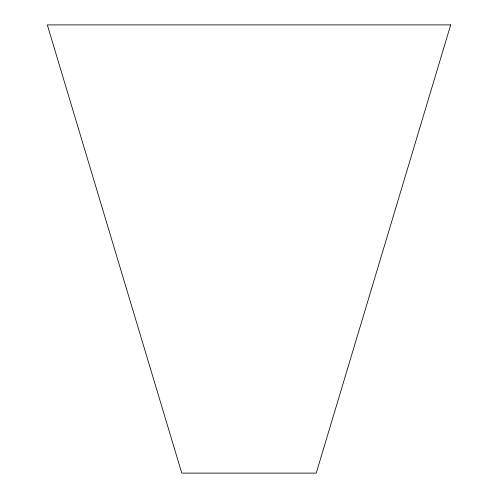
<?xml version="1.0" encoding="UTF-8"?>
<svg xmlns="http://www.w3.org/2000/svg" width="498" height="498" viewBox="0 0 498 498"><rect width="100%" height="100%" fill="white"/><g stroke="black" fill="none" stroke-linecap="round" stroke-linejoin="round"><path stroke-width="0.75" d="M450.69 24.9L316.23 473.1L181.77 473.1L47.31 24.9L450.69 24.9"/></g></svg>
